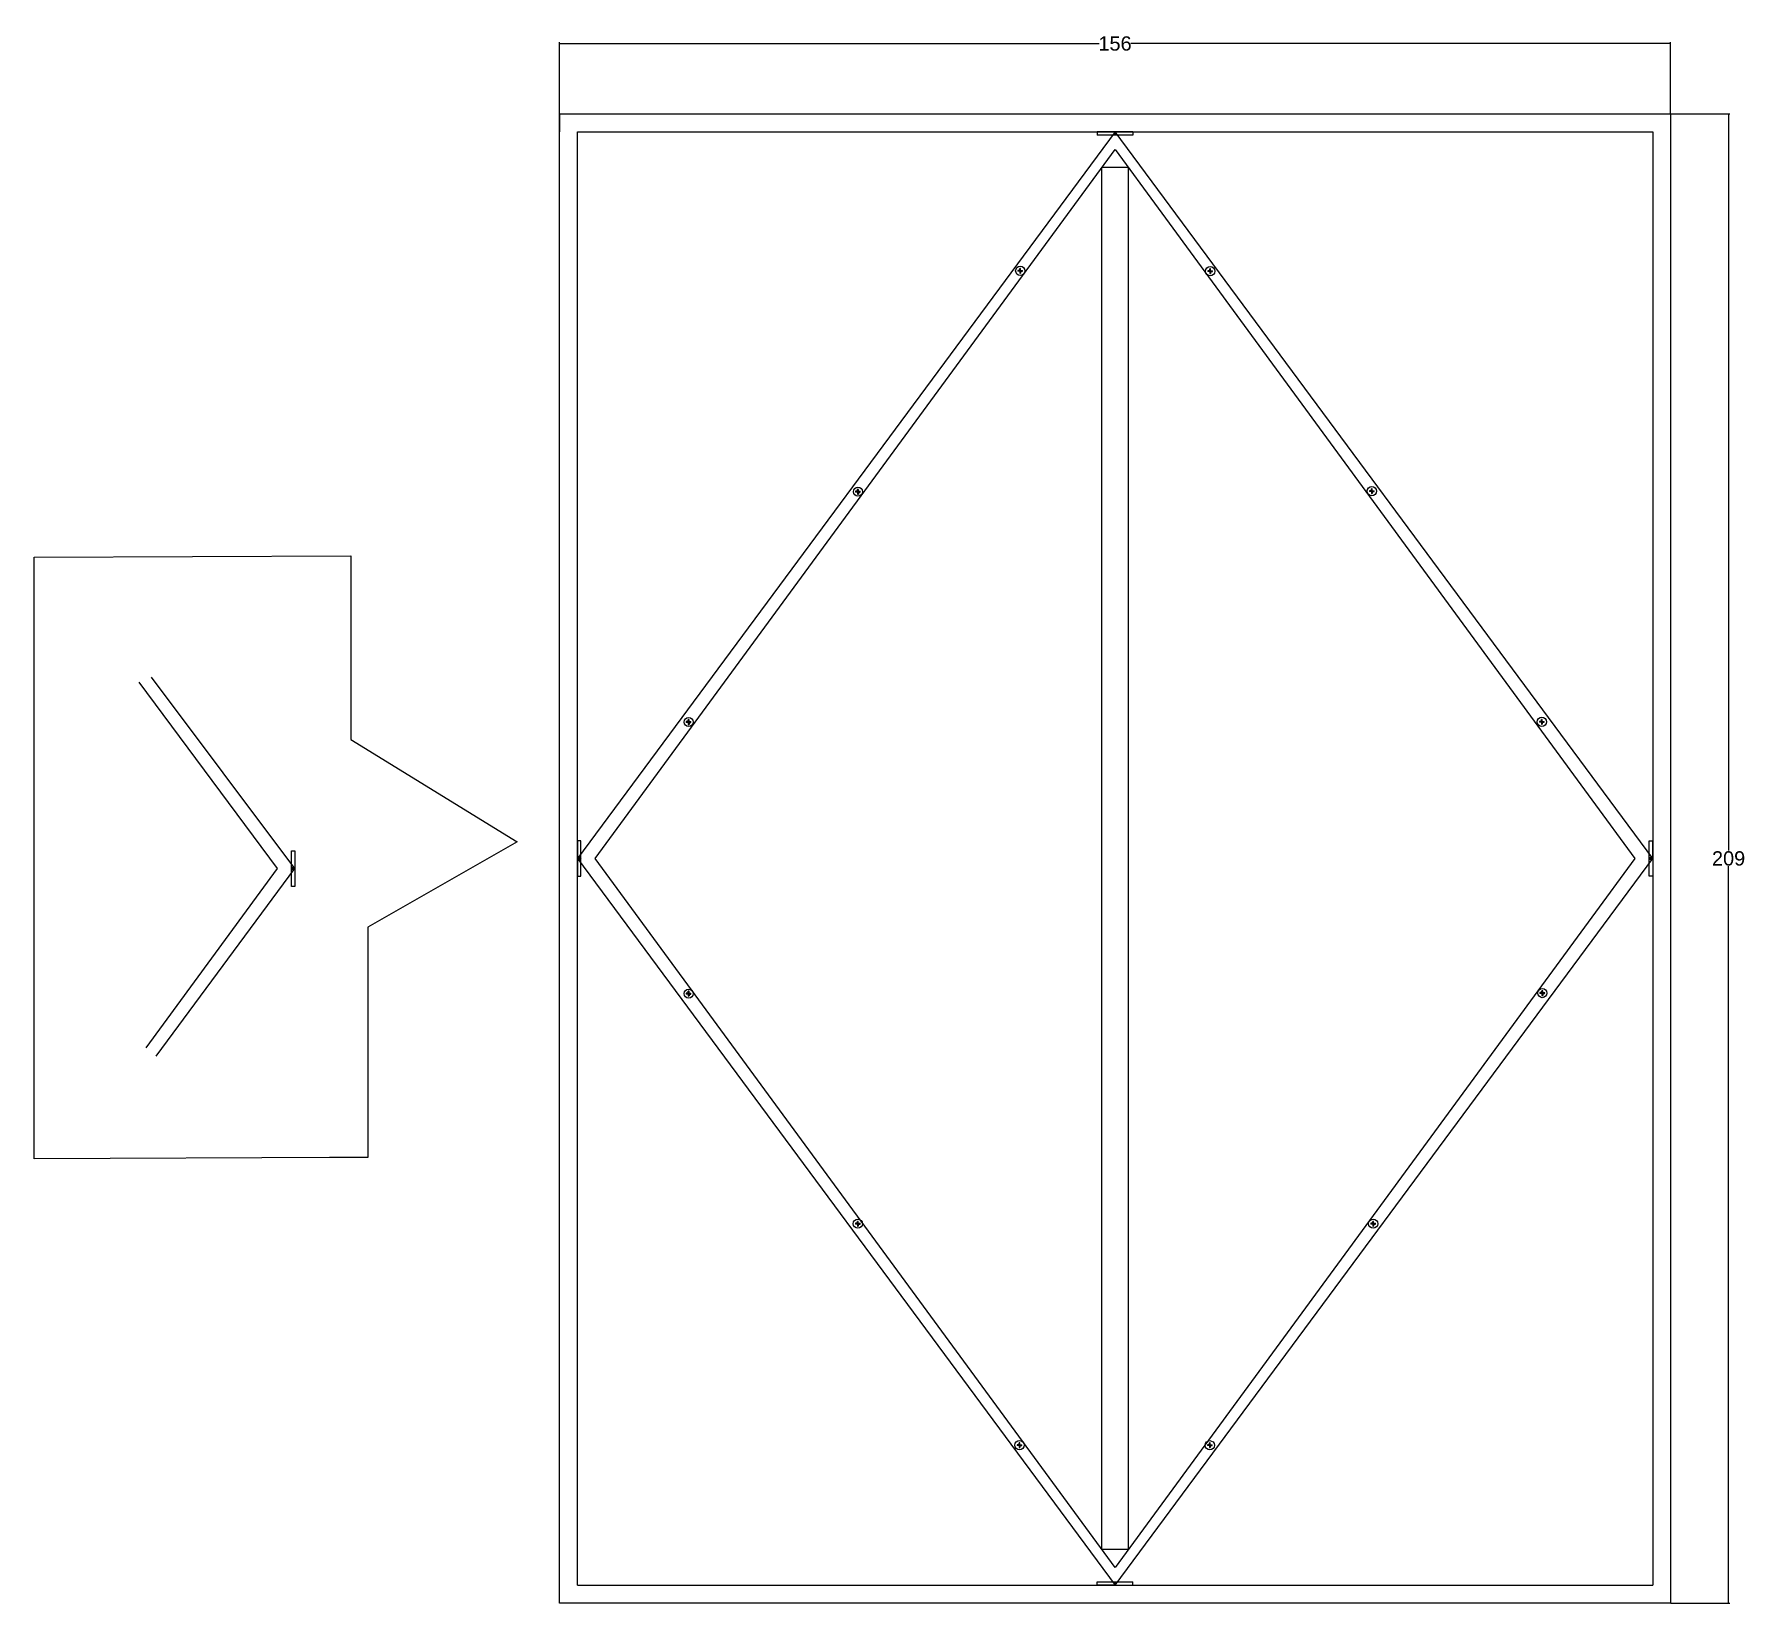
# Model space of a CAD drawing. Header units: inches. Extents: x -8 to 1004, y -354 to 166.
# Drawn here: x 67.2 to 307.4, y -354.2 to -133.9 of the extents above; entities that cross this region are included whole.
import ezdxf

# ---------------------------------------------------------------- set-up
doc = ezdxf.new("R2010")
doc.units = ezdxf.units.IN
doc.header["$MEASUREMENT"] = 0
doc.styles.get("Standard").update_dxf_attribs({"font": 'Arial.ttf'})
doc.dimstyles.get("Standard").update_dxf_attribs({"dimtxt": 0.18, "dimasz": 0.18, "dimexe": 0.18, "dimexo": 0.0625, "dimgap": 0.09, "dimtad": 0, "dimtih": 1, "dimtoh": 1, "dimdec": 4, "dimzin": 0, "dimdsep": 46, "dimtxsty": 'Standard', "dimcen": 0.09, "dimadec": 0, "dimazin": 0, "dimtfac": 1, "dimtdec": 4, "dimtofl": 0, "dimtmove": 0, "dimatfit": 3, "dimfxl": 1, "dimtolj": 1, "dimtzin": 0, "dimarcsym": 0})

# ---------------------------------------------------------------- blocks, each defined once
blk = doc.blocks.new('Vite a croce a testa troncoconica - 10 mm da sopra')
at = {"color": 0, "linetype": 'Continuous'}
for p, q in [((-0.9, 0.9), (-5, 0.9)), ((-0.9, 0.9), (-0.9, 5)), ((0.9, 0.9), (-0.9, 0.9)), ((-0.9, 0.9), (-0.9, -0.9)), ((0.9, 0.9), (0.9, 5)), ((0.9, 0.9), (5, 0.9)), ((0.9, 0.9), (0.9, -0.9)), ((-0.9, -0.9), (-5, -0.9)), ((0.9, -0.9), (-0.9, -0.9)), ((-0.9, -0.9), (-0.9, -5)), ((0.9, -0.9), (0.9, -5)), ((0.9, -0.9), (5, -0.9))]:
    blk.add_line(p, q, dxfattribs=at)
blk.add_circle((0, 0), 9.84, dxfattribs=at)
for start, end in [(169.7597, 190.2403), (79.7597, 100.2403), (349.7597, 10.2403), (259.7597, 280.2403)]:
    blk.add_arc((0, 0), 5.09, start, end, dxfattribs=at)
blk = doc.blocks.new('_ArchTick')
at = {"color": 0, "linetype": 'ByBlock', "const_width": 0.15}
blk.add_lwpolyline([(-0.5, -0.5), (0.5, 0.5)], dxfattribs=at)
blk = doc.blocks.new('*D13')
at = {"color": 0, "lineweight": -2, "transparency": 16777216}
for p, q in [((140.99, -145.04), (140.99, -135.05)), ((140.99, -135.23), (216.78, -135.23)), ((296.99, -135.23), (221.19, -135.23)), ((296.99, -145.04), (296.99, -135.05))]:
    blk.add_line(p, q, dxfattribs=at)
at = {"layer": 'Defpoints', "color": 0, "transparency": 16777216}
for p in [(296.99, -135.23), (140.99, -145.1), (296.99, -145.1)]:
    blk.add_point(p, dxfattribs=at)
at = {"color": 0, "lineweight": -2, "transparency": 16777216, "xscale": 0.18, "yscale": 0.18, "zscale": 0.18, "rotation": 180}
blk.add_blockref('_ArchTick', (140.99, -135.23), dxfattribs=at)
at = {"color": 0, "lineweight": -2, "transparency": 16777216, "xscale": 0.18, "yscale": 0.18, "zscale": 0.18}
blk.add_blockref('_ArchTick', (296.99, -135.23), dxfattribs=at)
at = {"color": 0, "transparency": 16777216, "insert": (218.99, -135.23), "char_height": 2, "attachment_point": 5}
blk.add_mtext('\\A1;156', dxfattribs=at)
blk = doc.blocks.new('*D14')
at = {"color": 0, "lineweight": -2, "transparency": 16777216}
for p, q in [((297.05, -145.1), (305.33, -145.1)), ((305.15, -145.1), (305.15, -248.5)), ((305.15, -354.1), (305.15, -250.7)), ((297.05, -354.1), (305.33, -354.1))]:
    blk.add_line(p, q, dxfattribs=at)
at = {"layer": 'Defpoints', "color": 0, "transparency": 16777216}
for p in [(296.99, -145.1), (305.15, -145.1), (296.99, -354.1)]:
    blk.add_point(p, dxfattribs=at)
at = {"color": 0, "lineweight": -2, "transparency": 16777216, "xscale": 0.18, "yscale": 0.18, "zscale": 0.18}
for p, rotation in [((305.15, -145.1), 90), ((305.15, -354.1), 270)]:
    blk.add_blockref('_ArchTick', p, dxfattribs=dict(at, rotation=rotation))
at = {"color": 0, "transparency": 16777216, "insert": (305.15, -249.6), "char_height": 2, "attachment_point": 5}
blk.add_mtext('\\A1;209', dxfattribs=at)

msp = doc.modelspace()

# ---------------------------------------------------------------- linework, layer by layer
for p, q in [((140.99, -145.1), (296.99, -145.1)), ((140.99, -354.1), (140.99, -145.1)), ((140.99, -145.1), (140.99, -147.6)), ((296.99, -145.1), (296.99, -354.1)), ((143.49, -147.6), (294.49, -147.6)), ((143.49, -351.6), (143.49, -147.6)), ((218.99, -147.6), (143.49, -249.6)), ((221.49, -147.6), (216.49, -147.6)), ((216.49, -147.6), (216.49, -148.1)), ((221.49, -148.1), (216.49, -148.1)), ((294.49, -249.6), (218.99, -147.6)), ((218.99, -147.6), (221.49, -147.6)), ((221.49, -147.6), (221.49, -148.1)), ((294.49, -147.6), (294.49, -351.6)), ((145.99, -249.6), (218.99, -150.1)), ((218.99, -150.1), (291.99, -249.6)), ((220.82, -152.6), (217.15, -152.6)), ((217.15, -346.6), (217.15, -152.6)), ((220.82, -152.6), (220.82, -346.6)), ((67.22, -207.31), (111.67, -207.12)), ((67.22, -291.77), (67.22, -207.31)), ((111.67, -207.12), (111.67, -232.88)), ((81.89, -224.85), (101.33, -251.02)), ((103.83, -251.02), (83.71, -224.16)), ((111.67, -232.88), (135.05, -247.26)), ((135.05, -247.26), (114.07, -259.24)), ((143.49, -249.6), (143.49, -247.1)), ((143.49, -247.1), (143.49, -252.1)), ((143.99, -247.1), (143.49, -247.1)), ((143.99, -252.1), (143.99, -247.1)), ((293.99, -252.1), (293.99, -247.1)), ((293.99, -247.1), (294.49, -247.1)), ((294.49, -249.6), (294.49, -247.1)), ((294.49, -247.1), (294.49, -252.1)), ((103.33, -253.52), (103.33, -248.52)), ((103.33, -248.52), (103.83, -248.52)), ((103.83, -248.52), (103.83, -253.52)), ((143.49, -249.6), (218.99, -351.6)), ((218.99, -349.1), (145.99, -249.6)), ((218.99, -351.6), (294.49, -249.6)), ((291.99, -249.6), (218.99, -349.1)), ((101.33, -251.02), (82.87, -276.19)), ((84.36, -277.33), (103.83, -251.02)), ((143.49, -252.1), (143.99, -252.1)), ((294.49, -252.1), (293.99, -252.1)), ((103.83, -253.52), (103.33, -253.52)), ((114.07, -259.24), (114.07, -291.58)), ((109.87, -291.58), (67.22, -291.77)), ((114.07, -291.58), (108.68, -291.58)), ((220.82, -346.6), (217.15, -346.6)), ((140.99, -354.1), (140.99, -351.6)), ((143.49, -351.6), (294.49, -351.6)), ((216.49, -351.6), (216.49, -351.1)), ((216.49, -351.1), (221.49, -351.1)), ((218.99, -351.6), (216.49, -351.6)), ((216.49, -351.6), (221.49, -351.6)), ((221.49, -351.6), (221.49, -351.1)), ((296.99, -354.1), (140.99, -354.1))]:
    msp.add_line(p, q)

# ---------------------------------------------------------------- block references
for p, xscale, yscale, zscale in [((218.99, -147.91), 0.01875317180517423, 0.01875317180517423, 0.01875317180517423), ((205.68, -167.13), 0.06556493323309931, 0.06556493323309931, 0.06556493323309931), ((232.35, -167.18), 0.06556493323309931, 0.06556493323309931, 0.06556493323309931), ((182.89, -198.12), 0.06556493323309931, 0.06556493323309931, 0.06556493323309931), ((255.05, -198.05), 0.06556493323309931, 0.06556493323309931, 0.06556493323309931), ((159.11, -230.45), 0.06556493323309931, 0.06556493323309931, 0.06556493323309931), ((278.92, -230.42), 0.06556493323309931, 0.06556493323309931, 0.06556493323309931), ((143.77, -249.62), 0.01875317180517423, 0.01875317180517423, 0.01875317180517423), ((294.2, -249.6), 0.01875317180517423, 0.01875317180517423, 0.01875317180517423), ((103.54, -251.02), 0.01875317180517423, 0.01875317180517423, 0.01875317180517423), ((159.11, -268.57), 0.06556493323309931, 0.06556493323309931, 0.06556493323309931), ((278.99, -268.49), 0.06556493323309931, 0.06556493323309931, 0.06556493323309931), ((182.88, -300.86), 0.06556493323309931, 0.06556493323309931, 0.06556493323309931), ((255.24, -300.86), 0.06556493323309931, 0.06556493323309931, 0.06556493323309931), ((205.58, -331.93), 0.06556493323309931, 0.06556493323309931, 0.06556493323309931), ((232.31, -331.95), 0.06556493323309931, 0.06556493323309931, 0.06556493323309931), ((218.99, -351.29), 0.01875317180517423, 0.01875317180517423, 0.01875317180517423)]:
    msp.add_blockref('Vite a croce a testa troncoconica - 10 mm da sopra', p, dxfattribs=dict(xscale=xscale, yscale=yscale, zscale=zscale))

# ---------------------------------------------------------------- dimensions: what is measured, and where the dimension line sits
dim = msp.add_linear_dim(base=(296.99, -135.23), p1=(140.99, -145.1), p2=(296.99, -145.1), dimstyle='Standard', override={"dimtxt": 2, "dimdec": 0, "dimblk1": 'ArchTick', "dimblk2": 'ArchTick', "dimsah": 1})
dim.commit()
dim.dimension.update_dxf_attribs({"geometry": '*D13', "text_midpoint": (218.99, -135.23)})
dim = msp.add_linear_dim(base=(305.15, -145.1), p1=(296.99, -354.1), p2=(296.99, -145.1), angle=90, dimstyle='Standard', override={"dimtxt": 2, "dimdec": 0, "dimblk1": 'ArchTick', "dimblk2": 'ArchTick', "dimsah": 1})
dim.commit()
dim.dimension.update_dxf_attribs({"geometry": '*D14', "text_midpoint": (305.15, -249.6)})

doc.saveas('drawing.dxf')
